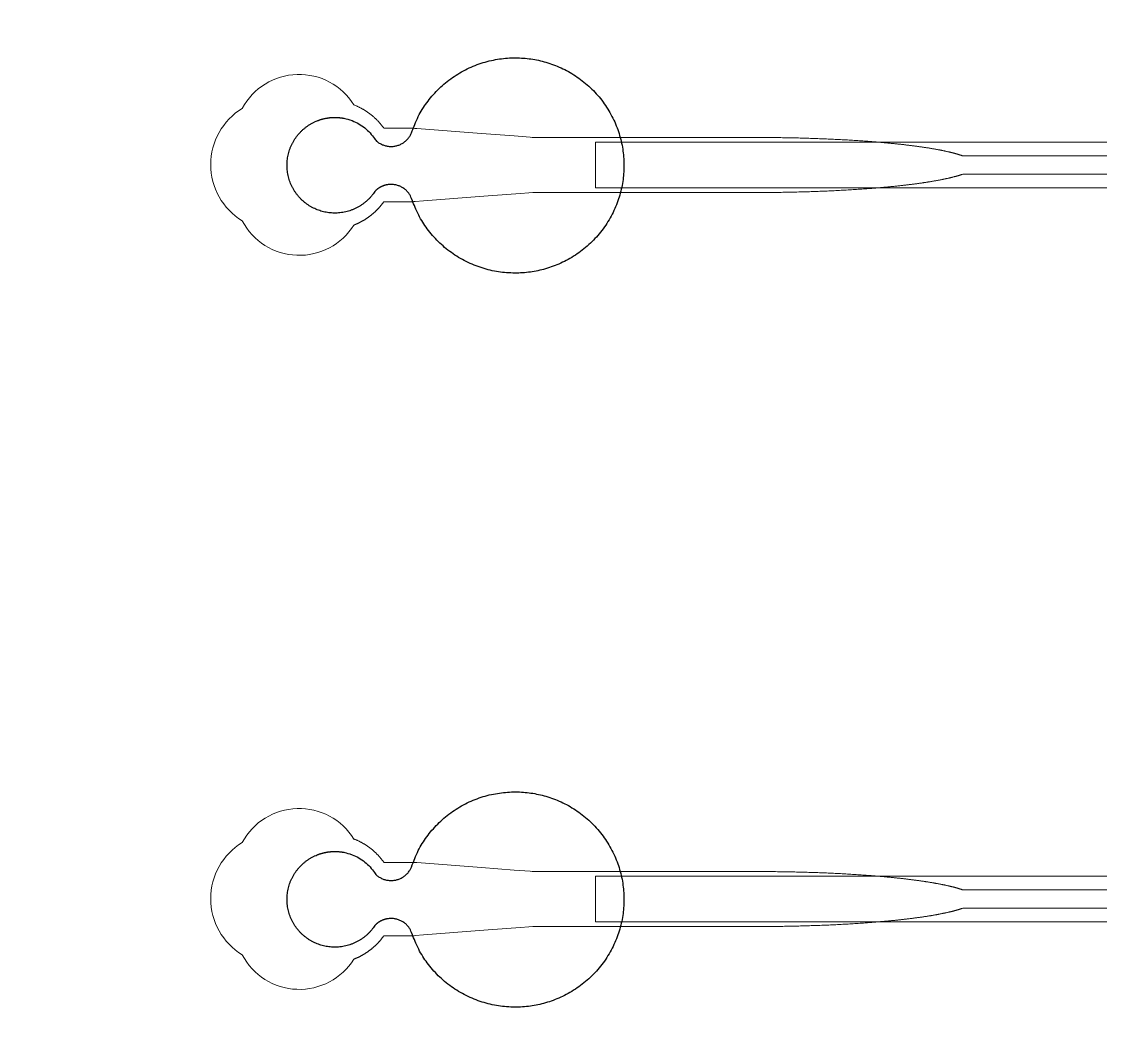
# Model space of a CAD drawing. Header units: inches. Extents: x -52997 to 52003, y -52254 to 52746.
# Drawn here: x -26966 to -24025, y 5259 to 7997 of the extents above; entities that cross this region are included whole.
import ezdxf

# ---------------------------------------------------------------- set-up
doc = ezdxf.new("R2010")
doc.units = ezdxf.units.IN
doc.header["$MEASUREMENT"] = 0
doc.layers.add('1', color=1, linetype='Continuous')
doc.layers.add('2', color=140, linetype='Continuous', lineweight=0)
doc.layers.add('3', color=90, linetype='Continuous', lineweight=0)

msp = doc.modelspace()

# ---------------------------------------------------------------- linework, layer by layer
at = {"layer": '1'}
for points in [[(-16283.4, -47485.7), (0, -47485.7), (16283.4, -47485.7, 5.999107)], [(-16250, -47285.7), (0, -47285.7), (16250, -47285.7, 5.986812)], [(-13685.8, -45485.7), (0, -45485.7), (13685.8, -45485.7, 6.794322)]]:
    msp.add_lwpolyline(points, format="xyb", close=True, dxfattribs=at)
msp.add_circle((-497.2, 245.8), 52500, dxfattribs=at)
for points in [[(-26002.6, 7534.5), (-25980.4, 7557.7), (-25948.7, 7552.5), (-25917.1, 7547.3), (-25903.5, 7518.2), (-25828, 7277.4), (-25576, 7315.1), (-25324, 7352.7), (-25323.9, 7604.9), (-25323.8, 7857), (-25575.7, 7894.9), (-25827.7, 7932.8), (-25903.4, 7692.1), (-25916.6, 7663.6), (-25947.5, 7657.8), (-25978.3, 7652.1), (-26000.9, 7673.9), (-26052.3, 7757.3), (-26146.6, 7731.2), (-26241, 7705.1), (-26242.2, 7607.1), (-26243.4, 7509.2), (-26149.7, 7480.8), (-26055.9, 7452.4), (-26002.6, 7534.5)], [(-26002.6, 5534.5), (-25980.4, 5557.7), (-25948.7, 5552.5), (-25917.1, 5547.3), (-25903.5, 5518.2), (-25828, 5277.4), (-25576, 5315.1), (-25324, 5352.7), (-25323.9, 5604.9), (-25323.8, 5857), (-25575.7, 5894.9), (-25827.7, 5932.8), (-25903.4, 5692.1), (-25916.6, 5663.6), (-25947.5, 5657.8), (-25978.3, 5652.1), (-26000.9, 5673.9), (-26052.3, 5757.3), (-26146.6, 5731.2), (-26241, 5705.1), (-26242.2, 5607.1), (-26243.4, 5509.2), (-26149.7, 5480.8), (-26055.9, 5452.4), (-26002.6, 5534.5)]]:
    msp.add_rational_spline(points, [1, 0.884783429184, 1, 0.884783429184, 1, 0.758252289935, 1, 0.758252289935, 1, 0.758252289935, 1, 0.758252289935, 1, 0.888941908896, 1, 0.888941908896, 1, 0.79946124759, 1, 0.79946124759, 1, 0.79946124759, 1, 0.79946124759, 1], degree=2, knots=[0, 0, 0, 0.969535, 0.969535, 1.939069, 1.939069, 3.359405, 3.359405, 4.779741, 4.779741, 6.200078, 6.200078, 7.620414, 7.620414, 8.571947, 8.571947, 9.52348, 9.52348, 10.812277, 10.812277, 12.101074, 12.101074, 13.389871, 13.389871, 14.678668, 14.678668, 14.678668], dxfattribs=at)
at = {"layer": '2'}
for points in [[(-16283.4, -47485.7), (0, -47485.7), (16283.4, -47485.7, 5.999107)], [(-16250, -47285.7), (0, -47285.7), (16250, -47285.7, 5.986812)], [(-13685.8, -45485.7), (0, -45485.7), (13685.8, -45485.7, 6.794322)]]:
    msp.add_lwpolyline(points, format="xyb", close=True, dxfattribs=at)
for points in [[(-22715, 7631.3), (-24400.5, 7631.3), (-24400.8, 7631.4), (-24401.7, 7631.7), (-24402.6, 7632), (-24403.4, 7632.3), (-24404.3, 7632.6), (-24405.2, 7632.9), (-24406.2, 7633.2), (-24407.1, 7633.5), (-24408, 7633.8), (-24409, 7634.1), (-24409.9, 7634.4), (-24410.9, 7634.7), (-24411.9, 7635), (-24412.9, 7635.3), (-24413.9, 7635.6), (-24414.9, 7635.9), (-24415.9, 7636.2), (-24417, 7636.5), (-24418, 7636.8), (-24419.1, 7637.1), (-24420.1, 7637.4), (-24421.2, 7637.7), (-24422.3, 7638), (-24423.4, 7638.3), (-24424.5, 7638.6), (-24425.7, 7638.9), (-24426.8, 7639.2), (-24428, 7639.5), (-24429.1, 7639.7), (-24430.3, 7640), (-24431.5, 7640.3), (-24432.7, 7640.6), (-24433.9, 7640.9), (-24435.1, 7641.2), (-24436.3, 7641.5), (-24437.5, 7641.8), (-24438.8, 7642.1), (-24440, 7642.4), (-24441.3, 7642.6), (-24442.6, 7642.9), (-24443.9, 7643.2), (-24445.2, 7643.5), (-24446.5, 7643.8), (-24447.8, 7644.1), (-24449.2, 7644.4), (-24450.5, 7644.6), (-24451.9, 7644.9), (-24453.2, 7645.2), (-24454.6, 7645.5), (-24456, 7645.8), (-24457.4, 7646.1), (-24458.8, 7646.3), (-24460.2, 7646.6), (-24461.6, 7646.9), (-24463.1, 7647.2), (-24464.5, 7647.5), (-24466, 7647.7), (-24467.5, 7648), (-24468.9, 7648.3), (-24470.4, 7648.6), (-24471.9, 7648.8), (-24473.4, 7649.1), (-24475, 7649.4), (-24476.5, 7649.6), (-24478, 7649.9), (-24479.6, 7650.2), (-24481.2, 7650.5), (-24482.7, 7650.7), (-24484.3, 7651), (-24485.9, 7651.3), (-24487.5, 7651.5), (-24489.1, 7651.8), (-24490.7, 7652.1), (-24492.4, 7652.3), (-24494, 7652.6), (-24495.7, 7652.9), (-24497.3, 7653.1), (-24499, 7653.4), (-24500.7, 7653.6), (-24502.4, 7653.9), (-24504.1, 7654.1), (-24505.8, 7654.4), (-24507.5, 7654.7), (-24509.2, 7654.9), (-24511, 7655.2), (-24512.7, 7655.4), (-24514.5, 7655.7), (-24516.3, 7655.9), (-24518, 7656.2), (-24519.8, 7656.4), (-24521.6, 7656.7), (-24523.4, 7656.9), (-24525.2, 7657.2), (-24527, 7657.4), (-24528.9, 7657.7), (-24530.7, 7657.9), (-24532.5, 7658.1), (-24534.4, 7658.4), (-24536.3, 7658.6), (-24538.1, 7658.9), (-24540, 7659.1), (-24541.9, 7659.3), (-24543.8, 7659.6), (-24545.7, 7659.8), (-24547.6, 7660), (-24549.5, 7660.3), (-24551.5, 7660.5), (-24553.4, 7660.7), (-24555.4, 7661), (-24557.3, 7661.2), (-24559.3, 7661.4), (-24561.3, 7661.7), (-24563.2, 7661.9), (-24565.2, 7662.1), (-24567.2, 7662.3), (-24569.2, 7662.6), (-24571.2, 7662.8), (-24573.2, 7663), (-24575.3, 7663.2), (-24577.3, 7663.4), (-24579.3, 7663.6), (-24581.4, 7663.9), (-24583.4, 7664.1), (-24585.5, 7664.3), (-24587.6, 7664.5), (-24589.6, 7664.7), (-24591.7, 7664.9), (-24593.8, 7665.1), (-24595.9, 7665.3), (-24598, 7665.5), (-24600.1, 7665.7), (-24602.2, 7665.9), (-24604.3, 7666.1), (-24606.5, 7666.3), (-24608.6, 7666.5), (-24610.7, 7666.7), (-24612.9, 7666.9), (-24615, 7667.1), (-24617.2, 7667.3), (-24619.4, 7667.5), (-24621.5, 7667.7), (-24623.7, 7667.9), (-24625.9, 7668.1), (-24628.1, 7668.3), (-24630.3, 7668.5), (-24632.5, 7668.6), (-24634.7, 7668.8), (-24636.9, 7669), (-24639.1, 7669.2), (-24641.3, 7669.4), (-24643.5, 7669.5), (-24645.8, 7669.7), (-24648, 7669.9), (-24650.2, 7670.1), (-24652.5, 7670.2), (-24654.7, 7670.4), (-24657, 7670.6), (-24659.3, 7670.8), (-24661.5, 7670.9), (-24663.8, 7671.1), (-24668.3, 7671.4), (-24672.9, 7671.7), (-24677.5, 7672.1), (-24682.1, 7672.4), (-24686.7, 7672.7), (-24691.3, 7673), (-24696, 7673.3), (-24700.6, 7673.6), (-24705.3, 7673.9), (-24710, 7674.1), (-24714.7, 7674.4), (-24719.4, 7674.7), (-24724.1, 7674.9), (-24728.8, 7675.2), (-24733.6, 7675.5), (-24738.3, 7675.7), (-24743.1, 7675.9), (-24747.8, 7676.2), (-24752.6, 7676.4), (-24757.4, 7676.6), (-24762.2, 7676.8), (-24767, 7677.1), (-24771.7, 7677.3), (-24776.5, 7677.5), (-24781.3, 7677.7), (-24786.1, 7677.9), (-24790.9, 7678), (-24795.8, 7678.2), (-24800.6, 7678.4), (-24805.4, 7678.6), (-24810.2, 7678.7), (-24815, 7678.9), (-24819.8, 7679.1), (-24824.6, 7679.2), (-24829.4, 7679.3), (-24834.2, 7679.5), (-24839, 7679.6), (-24843.8, 7679.7), (-24848.6, 7679.9), (-24853.4, 7680), (-24858.2, 7680.1), (-24863, 7680.2), (-24867.7, 7680.3), (-24872.5, 7680.4), (-24877.3, 7680.5), (-24882, 7680.6), (-24886.8, 7680.7), (-24891.5, 7680.7), (-24896.2, 7680.8), (-24900.9, 7680.9), (-24905.7, 7680.9), (-24910.4, 7681), (-24915, 7681), (-24919.7, 7681.1), (-24924.4, 7681.1), (-24929.1, 7681.2), (-24933.7, 7681.2), (-24938.3, 7681.2), (-24943, 7681.3), (-24947.6, 7681.3), (-24952.2, 7681.3), (-24954.5, 7681.3), (-24955, 7681.3), (-24955.3, 7681.3), (-24955.5, 7681.3), (-24955.7, 7681.3), (-24957.3, 7681.3), (-24963.6, 7681.3), (-24976.4, 7681.3), (-25027.4, 7681.3), (-25231.3, 7681.3), (-25282.3, 7681.3), (-25307.8, 7681.3), (-25314.2, 7681.3), (-25315.7, 7681.3), (-25571.5, 7681.3), (-25571.9, 7681.3), (-25572, 7681.3), (-25572, 7681.3), (-25572, 7681.3), (-25572.1, 7681.3), (-25572.5, 7681.3), (-25573.8, 7681.4), (-25579.4, 7681.9), (-25623.5, 7685.3), (-25711.8, 7692), (-25888.5, 7705.6), (-25894, 7706), (-25896.8, 7706.2), (-25897.5, 7706.3), (-25897.8, 7706.3), (-25897.8, 7706.3), (-25897.9, 7706.3), (-25897.9, 7706.3), (-25897.9, 7706.3), (-25897.9, 7706.3), (-25897.9, 7706.3), (-25898.3, 7706.3), (-25901, 7706.3), (-25906.5, 7706.3), (-25917.4, 7706.3), (-25939.1, 7706.3), (-25960.9, 7706.3), (-25971.8, 7706.3), (-25977.3, 7706.3), (-25978, 7706.3), (-25978.1, 7706.3), (-25978.2, 7706.3), (-25978.3, 7706.3), (-25978.3, 7706.3), (-25978.3, 7706.3), (-25978.3, 7706.3), (-25978.7, 7706.9), (-25979.5, 7708), (-25980.3, 7709.1), (-25981.1, 7710.3), (-25982, 7711.4), (-25982.8, 7712.5), (-25983.7, 7713.6), (-25984.6, 7714.7), (-25985.4, 7715.8), (-25986.3, 7717), (-25987.3, 7718.1), (-25988.2, 7719.2), (-25989.1, 7720.3), (-25990.1, 7721.4), (-25991, 7722.4), (-25992, 7723.5), (-25993, 7724.6), (-25994, 7725.7), (-25995, 7726.8), (-25996.1, 7727.8), (-25997.1, 7728.9), (-25998.1, 7729.9), (-25999.2, 7731), (-26000.3, 7732), (-26001.4, 7733.1), (-26002.5, 7734.1), (-26003.6, 7735.1), (-26004.7, 7736.1), (-26005.8, 7737.2), (-26007, 7738.2), (-26008.1, 7739.2), (-26009.3, 7740.1), (-26010.5, 7741.1), (-26011.7, 7742.1), (-26012.9, 7743.1), (-26014.1, 7744), (-26015.3, 7745), (-26016.5, 7745.9), (-26017.8, 7746.8), (-26019, 7747.7), (-26020.3, 7748.7), (-26021.6, 7749.6), (-26022.8, 7750.4), (-26024.1, 7751.3), (-26025.4, 7752.2), (-26026.7, 7753.1), (-26028, 7753.9), (-26029.3, 7754.7), (-26030.7, 7755.6), (-26032, 7756.4), (-26033.4, 7757.2), (-26034.7, 7758), (-26036.1, 7758.7), (-26037.4, 7759.5), (-26038.8, 7760.3), (-26040.2, 7761), (-26041.6, 7761.7), (-26042.9, 7762.4), (-26044.3, 7763.1), (-26045.7, 7763.8), (-26047.1, 7764.5), (-26048.6, 7765.2), (-26050, 7765.8), (-26051.4, 7766.5), (-26052.8, 7767.1), (-26054.2, 7767.7), (-26055.7, 7768.3), (-26057.1, 7768.9), (-26058.5, 7769.4), (-26059.8, 7769.9, 0.576044), (-26364.3, 7760.6, 0.560065), (-26364.3, 7454.1, 0.578435), (-26059.8, 7442.7), (-26059.5, 7442.8), (-26058.7, 7443.2), (-26057.8, 7443.5), (-26057, 7443.8), (-26056.1, 7444.2), (-26055.3, 7444.5), (-26054.4, 7444.9), (-26053.6, 7445.2), (-26052.7, 7445.6), (-26051.9, 7446), (-26051, 7446.4), (-26050.2, 7446.7), (-26049.3, 7447.1), (-26048.4, 7447.5), (-26047.6, 7447.9), (-26046.7, 7448.4), (-26045.9, 7448.8), (-26045, 7449.2), (-26044.2, 7449.6), (-26043.3, 7450.1), (-26042.4, 7450.5), (-26041.6, 7451), (-26040.7, 7451.4), (-26039.9, 7451.9), (-26039, 7452.3), (-26038.2, 7452.8), (-26037.3, 7453.3), (-26036.4, 7453.8), (-26035.6, 7454.3), (-26034.7, 7454.8), (-26033.9, 7455.3), (-26033, 7455.8), (-26032.2, 7456.3), (-26031.3, 7456.8), (-26030.5, 7457.3), (-26029.6, 7457.8), (-26028.8, 7458.4), (-26027.9, 7458.9), (-26027.1, 7459.5), (-26026.3, 7460), (-26025.4, 7460.6), (-26024.6, 7461.1), (-26023.7, 7461.7), (-26022.9, 7462.3), (-26022.1, 7462.9), (-26021.2, 7463.4), (-26020.4, 7464), (-26019.6, 7464.6), (-26018.8, 7465.2), (-26018, 7465.8), (-26017.1, 7466.4), (-26016.3, 7467.1), (-26015.5, 7467.7), (-26014.7, 7468.3), (-26013.9, 7468.9), (-26013.1, 7469.6), (-26012.3, 7470.2), (-26011.5, 7470.8), (-26010.7, 7471.5), (-26009.9, 7472.1), (-26009.1, 7472.8), (-26008.4, 7473.5), (-26007.6, 7474.1), (-26006.8, 7474.8), (-26006, 7475.5), (-26005.3, 7476.1), (-26004.5, 7476.8), (-26003.8, 7477.5), (-26003, 7478.2), (-26002.3, 7478.9), (-26001.5, 7479.6), (-26000.8, 7480.3), (-26000, 7481), (-25999.3, 7481.7), (-25998.6, 7482.4), (-25997.9, 7483.1), (-25997.2, 7483.8), (-25996.4, 7484.5), (-25995.7, 7485.3), (-25995, 7486), (-25994.3, 7486.7), (-25993.7, 7487.4), (-25993, 7488.2), (-25992.3, 7488.9), (-25991.6, 7489.6), (-25991, 7490.4), (-25990.3, 7491.1), (-25989.6, 7491.9), (-25989, 7492.6), (-25988.3, 7493.4), (-25987.7, 7494.1), (-25987.1, 7494.9), (-25986.4, 7495.6), (-25985.8, 7496.4), (-25985.2, 7497.1), (-25984.6, 7497.9), (-25984, 7498.6), (-25983.4, 7499.4), (-25982.8, 7500.2), (-25982.2, 7500.9), (-25981.6, 7501.7), (-25981.1, 7502.5), (-25980.5, 7503.2), (-25979.9, 7504), (-25979.4, 7504.8), (-25978.8, 7505.5), (-25978.3, 7506.3), (-25934.7, 7506.3), (-25912.9, 7506.3), (-25902, 7506.3), (-25899.3, 7506.3), (-25897.9, 7506.3), (-25897.9, 7506.3), (-25897.9, 7506.3), (-25897.9, 7506.3), (-25897.9, 7506.3), (-25897.8, 7506.3), (-25897.8, 7506.3), (-25897.4, 7506.4), (-25896.7, 7506.4), (-25895.3, 7506.5), (-25892.6, 7506.7), (-25870.5, 7508.4), (-25693.9, 7522), (-25605.5, 7528.7), (-25583.5, 7530.4), (-25572.4, 7531.3), (-25572.1, 7531.3), (-25572, 7531.3), (-25572, 7531.3), (-25571.9, 7531.3), (-25571.8, 7531.3), (-25571.4, 7531.3), (-25310.9, 7531.3), (-25304.7, 7531.3), (-25292.1, 7531.3), (-25191.6, 7531.3), (-24990.6, 7531.3), (-24978, 7531.3), (-24971.7, 7531.3), (-24968.6, 7531.3), (-24967, 7531.3), (-24966.6, 7531.3), (-24966.4, 7531.3), (-24966.3, 7531.3), (-24966.3, 7531.3), (-24966.2, 7531.3), (-24966.2, 7531.3), (-24965.6, 7531.3), (-24961.1, 7531.3), (-24956.5, 7531.3), (-24951.8, 7531.3), (-24947.2, 7531.4), (-24942.6, 7531.4), (-24937.9, 7531.4), (-24933.2, 7531.4), (-24928.6, 7531.5), (-24923.9, 7531.5), (-24919.2, 7531.5), (-24914.5, 7531.6), (-24909.7, 7531.7), (-24905, 7531.7), (-24900.3, 7531.8), (-24895.5, 7531.8), (-24890.7, 7531.9), (-24886, 7532), (-24881.2, 7532.1), (-24876.4, 7532.2), (-24871.6, 7532.3), (-24866.8, 7532.4), (-24862, 7532.5), (-24857.2, 7532.6), (-24852.4, 7532.7), (-24847.6, 7532.8), (-24842.8, 7532.9), (-24837.9, 7533.1), (-24833.1, 7533.2), (-24828.3, 7533.3), (-24823.5, 7533.5), (-24818.6, 7533.6), (-24813.8, 7533.8), (-24809, 7533.9), (-24804.1, 7534.1), (-24799.3, 7534.3), (-24794.5, 7534.5), (-24789.6, 7534.6), (-24784.8, 7534.8), (-24780, 7535), (-24775.2, 7535.2), (-24770.4, 7535.4), (-24765.5, 7535.6), (-24760.7, 7535.9), (-24755.9, 7536.1), (-24751.2, 7536.3), (-24746.4, 7536.5), (-24741.6, 7536.8), (-24736.8, 7537), (-24732.1, 7537.3), (-24727.3, 7537.5), (-24722.6, 7537.8), (-24717.8, 7538), (-24713.1, 7538.3), (-24708.4, 7538.6), (-24703.7, 7538.9), (-24699, 7539.2), (-24694.4, 7539.5), (-24689.7, 7539.8), (-24685.1, 7540.1), (-24680.5, 7540.4), (-24675.8, 7540.7), (-24671.3, 7541), (-24666.7, 7541.3), (-24664.4, 7541.5), (-24662.1, 7541.7), (-24659.9, 7541.8), (-24657.6, 7542), (-24655.3, 7542.2), (-24653.1, 7542.3), (-24650.8, 7542.5), (-24648.6, 7542.7), (-24646.3, 7542.9), (-24644.1, 7543), (-24641.9, 7543.2), (-24639.6, 7543.4), (-24637.4, 7543.6), (-24635.2, 7543.8), (-24633, 7543.9), (-24630.8, 7544.1), (-24628.6, 7544.3), (-24626.4, 7544.5), (-24624.2, 7544.7), (-24622, 7544.9), (-24619.9, 7545.1), (-24617.7, 7545.3), (-24615.5, 7545.5), (-24613.4, 7545.7), (-24611.2, 7545.9), (-24609.1, 7546.1), (-24606.9, 7546.3), (-24604.8, 7546.5), (-24602.7, 7546.7), (-24600.6, 7546.9), (-24598.5, 7547.1), (-24596.4, 7547.3), (-24594.3, 7547.5), (-24592.2, 7547.7), (-24590.1, 7547.9), (-24588, 7548.1), (-24585.9, 7548.3), (-24583.9, 7548.5), (-24581.8, 7548.7), (-24579.8, 7548.9), (-24577.7, 7549.2), (-24575.7, 7549.4), (-24573.7, 7549.6), (-24571.6, 7549.8), (-24569.6, 7550), (-24567.6, 7550.3), (-24565.6, 7550.5), (-24563.6, 7550.7), (-24561.7, 7550.9), (-24559.7, 7551.2), (-24557.7, 7551.4), (-24555.8, 7551.6), (-24553.8, 7551.8), (-24551.9, 7552.1), (-24549.9, 7552.3), (-24548, 7552.5), (-24546.1, 7552.8), (-24544.2, 7553), (-24542.3, 7553.2), (-24540.4, 7553.5), (-24538.5, 7553.7), (-24536.6, 7554), (-24534.8, 7554.2), (-24532.9, 7554.4), (-24531.1, 7554.7), (-24529.2, 7554.9), (-24527.4, 7555.2), (-24525.6, 7555.4), (-24523.8, 7555.7), (-24522, 7555.9), (-24520.2, 7556.2), (-24518.4, 7556.4), (-24516.6, 7556.7), (-24514.8, 7556.9), (-24513.1, 7557.2), (-24511.3, 7557.4), (-24509.6, 7557.7), (-24507.9, 7557.9), (-24506.2, 7558.2), (-24504.4, 7558.4), (-24502.7, 7558.7), (-24501.1, 7558.9), (-24499.4, 7559.2), (-24497.7, 7559.5), (-24496, 7559.7), (-24494.4, 7560), (-24492.7, 7560.3), (-24491.1, 7560.5), (-24489.5, 7560.8), (-24487.9, 7561), (-24486.3, 7561.3), (-24484.7, 7561.6), (-24483.1, 7561.8), (-24481.5, 7562.1), (-24480, 7562.4), (-24478.4, 7562.7), (-24476.9, 7562.9), (-24475.3, 7563.2), (-24473.8, 7563.5), (-24472.3, 7563.7), (-24470.8, 7564), (-24469.3, 7564.3), (-24467.8, 7564.6), (-24466.3, 7564.8), (-24464.9, 7565.1), (-24463.4, 7565.4), (-24462, 7565.7), (-24460.6, 7565.9), (-24459.1, 7566.2), (-24457.7, 7566.5), (-24456.3, 7566.8), (-24455, 7567.1), (-24453.6, 7567.4), (-24452.2, 7567.6), (-24450.9, 7567.9), (-24449.5, 7568.2), (-24448.2, 7568.5), (-24446.9, 7568.8), (-24445.5, 7569.1), (-24444.2, 7569.3), (-24442.9, 7569.6), (-24441.7, 7569.9), (-24440.4, 7570.2), (-24439.1, 7570.5), (-24437.9, 7570.8), (-24436.7, 7571.1), (-24435.4, 7571.4), (-24434.2, 7571.6), (-24433, 7571.9), (-24431.8, 7572.2), (-24430.6, 7572.5), (-24429.5, 7572.8), (-24428.3, 7573.1), (-24427.2, 7573.4), (-24426, 7573.7), (-24424.9, 7574), (-24423.8, 7574.3), (-24422.7, 7574.6), (-24421.6, 7574.9), (-24420.5, 7575.1), (-24419.4, 7575.4), (-24418.4, 7575.7), (-24417.3, 7576), (-24416.3, 7576.3), (-24415.3, 7576.6), (-24414.2, 7576.9), (-24413.2, 7577.2), (-24412.2, 7577.5), (-24411.3, 7577.8), (-24410.3, 7578.1), (-24409.3, 7578.4), (-24408.4, 7578.7), (-24407.4, 7579), (-24406.5, 7579.3), (-24405.6, 7579.6), (-24404.7, 7579.9), (-24403.8, 7580.2), (-24402.9, 7580.5), (-24402, 7580.8), (-24400.6, 7581.3), (-22715, 7581.1)], [(-22715, 5631.3), (-24400.5, 5631.3), (-24400.8, 5631.4), (-24401.7, 5631.7), (-24402.6, 5632), (-24403.4, 5632.3), (-24404.3, 5632.6), (-24405.2, 5632.9), (-24406.2, 5633.2), (-24407.1, 5633.5), (-24408, 5633.8), (-24409, 5634.1), (-24409.9, 5634.4), (-24410.9, 5634.7), (-24411.9, 5635), (-24412.9, 5635.3), (-24413.9, 5635.6), (-24414.9, 5635.9), (-24415.9, 5636.2), (-24417, 5636.5), (-24418, 5636.8), (-24419.1, 5637.1), (-24420.1, 5637.4), (-24421.2, 5637.7), (-24422.3, 5638), (-24423.4, 5638.3), (-24424.5, 5638.6), (-24425.7, 5638.9), (-24426.8, 5639.2), (-24428, 5639.5), (-24429.1, 5639.7), (-24430.3, 5640), (-24431.5, 5640.3), (-24432.7, 5640.6), (-24433.9, 5640.9), (-24435.1, 5641.2), (-24436.3, 5641.5), (-24437.5, 5641.8), (-24438.8, 5642.1), (-24440, 5642.4), (-24441.3, 5642.6), (-24442.6, 5642.9), (-24443.9, 5643.2), (-24445.2, 5643.5), (-24446.5, 5643.8), (-24447.8, 5644.1), (-24449.2, 5644.4), (-24450.5, 5644.6), (-24451.9, 5644.9), (-24453.2, 5645.2), (-24454.6, 5645.5), (-24456, 5645.8), (-24457.4, 5646.1), (-24458.8, 5646.3), (-24460.2, 5646.6), (-24461.6, 5646.9), (-24463.1, 5647.2), (-24464.5, 5647.5), (-24466, 5647.7), (-24467.5, 5648), (-24468.9, 5648.3), (-24470.4, 5648.6), (-24471.9, 5648.8), (-24473.4, 5649.1), (-24475, 5649.4), (-24476.5, 5649.6), (-24478, 5649.9), (-24479.6, 5650.2), (-24481.2, 5650.5), (-24482.7, 5650.7), (-24484.3, 5651), (-24485.9, 5651.3), (-24487.5, 5651.5), (-24489.1, 5651.8), (-24490.7, 5652.1), (-24492.4, 5652.3), (-24494, 5652.6), (-24495.7, 5652.9), (-24497.3, 5653.1), (-24499, 5653.4), (-24500.7, 5653.6), (-24502.4, 5653.9), (-24504.1, 5654.1), (-24505.8, 5654.4), (-24507.5, 5654.7), (-24509.2, 5654.9), (-24511, 5655.2), (-24512.7, 5655.4), (-24514.5, 5655.7), (-24516.3, 5655.9), (-24518, 5656.2), (-24519.8, 5656.4), (-24521.6, 5656.7), (-24523.4, 5656.9), (-24525.2, 5657.2), (-24527, 5657.4), (-24528.9, 5657.7), (-24530.7, 5657.9), (-24532.5, 5658.1), (-24534.4, 5658.4), (-24536.3, 5658.6), (-24538.1, 5658.9), (-24540, 5659.1), (-24541.9, 5659.3), (-24543.8, 5659.6), (-24545.7, 5659.8), (-24547.6, 5660), (-24549.5, 5660.3), (-24551.5, 5660.5), (-24553.4, 5660.7), (-24555.4, 5661), (-24557.3, 5661.2), (-24559.3, 5661.4), (-24561.3, 5661.7), (-24563.2, 5661.9), (-24565.2, 5662.1), (-24567.2, 5662.3), (-24569.2, 5662.6), (-24571.2, 5662.8), (-24573.2, 5663), (-24575.3, 5663.2), (-24577.3, 5663.4), (-24579.3, 5663.6), (-24581.4, 5663.9), (-24583.4, 5664.1), (-24585.5, 5664.3), (-24587.6, 5664.5), (-24589.6, 5664.7), (-24591.7, 5664.9), (-24593.8, 5665.1), (-24595.9, 5665.3), (-24598, 5665.5), (-24600.1, 5665.7), (-24602.2, 5665.9), (-24604.3, 5666.1), (-24606.5, 5666.3), (-24608.6, 5666.5), (-24610.7, 5666.7), (-24612.9, 5666.9), (-24615, 5667.1), (-24617.2, 5667.3), (-24619.4, 5667.5), (-24621.5, 5667.7), (-24623.7, 5667.9), (-24625.9, 5668.1), (-24628.1, 5668.3), (-24630.3, 5668.5), (-24632.5, 5668.6), (-24634.7, 5668.8), (-24636.9, 5669), (-24639.1, 5669.2), (-24641.3, 5669.4), (-24643.5, 5669.5), (-24645.8, 5669.7), (-24648, 5669.9), (-24650.2, 5670.1), (-24652.5, 5670.2), (-24654.7, 5670.4), (-24657, 5670.6), (-24659.3, 5670.8), (-24661.5, 5670.9), (-24663.8, 5671.1), (-24668.3, 5671.4), (-24672.9, 5671.7), (-24677.5, 5672.1), (-24682.1, 5672.4), (-24686.7, 5672.7), (-24691.3, 5673), (-24696, 5673.3), (-24700.6, 5673.6), (-24705.3, 5673.9), (-24710, 5674.1), (-24714.7, 5674.4), (-24719.4, 5674.7), (-24724.1, 5674.9), (-24728.8, 5675.2), (-24733.6, 5675.5), (-24738.3, 5675.7), (-24743.1, 5675.9), (-24747.8, 5676.2), (-24752.6, 5676.4), (-24757.4, 5676.6), (-24762.2, 5676.8), (-24767, 5677.1), (-24771.7, 5677.3), (-24776.5, 5677.5), (-24781.3, 5677.7), (-24786.1, 5677.9), (-24790.9, 5678), (-24795.8, 5678.2), (-24800.6, 5678.4), (-24805.4, 5678.6), (-24810.2, 5678.7), (-24815, 5678.9), (-24819.8, 5679.1), (-24824.6, 5679.2), (-24829.4, 5679.3), (-24834.2, 5679.5), (-24839, 5679.6), (-24843.8, 5679.7), (-24848.6, 5679.9), (-24853.4, 5680), (-24858.2, 5680.1), (-24863, 5680.2), (-24867.7, 5680.3), (-24872.5, 5680.4), (-24877.3, 5680.5), (-24882, 5680.6), (-24886.8, 5680.7), (-24891.5, 5680.7), (-24896.2, 5680.8), (-24900.9, 5680.9), (-24905.7, 5680.9), (-24910.4, 5681), (-24915, 5681), (-24919.7, 5681.1), (-24924.4, 5681.1), (-24929.1, 5681.2), (-24933.7, 5681.2), (-24938.3, 5681.2), (-24943, 5681.3), (-24947.6, 5681.3), (-24952.2, 5681.3), (-24954.5, 5681.3), (-24955, 5681.3), (-24955.3, 5681.3), (-24955.5, 5681.3), (-24955.7, 5681.3), (-24957.3, 5681.3), (-24963.6, 5681.3), (-24976.4, 5681.3), (-25027.4, 5681.3), (-25231.3, 5681.3), (-25282.3, 5681.3), (-25307.8, 5681.3), (-25314.2, 5681.3), (-25315.7, 5681.3), (-25571.5, 5681.3), (-25571.9, 5681.3), (-25572, 5681.3), (-25572, 5681.3), (-25572, 5681.3), (-25572.1, 5681.3), (-25572.5, 5681.3), (-25573.8, 5681.4), (-25579.4, 5681.9), (-25623.5, 5685.3), (-25711.8, 5692), (-25888.5, 5705.6), (-25894, 5706), (-25896.8, 5706.2), (-25897.5, 5706.3), (-25897.8, 5706.3), (-25897.8, 5706.3), (-25897.9, 5706.3), (-25897.9, 5706.3), (-25897.9, 5706.3), (-25897.9, 5706.3), (-25897.9, 5706.3), (-25898.3, 5706.3), (-25901, 5706.3), (-25906.5, 5706.3), (-25917.4, 5706.3), (-25939.1, 5706.3), (-25960.9, 5706.3), (-25971.8, 5706.3), (-25977.3, 5706.3), (-25978, 5706.3), (-25978.1, 5706.3), (-25978.2, 5706.3), (-25978.3, 5706.3), (-25978.3, 5706.3), (-25978.3, 5706.3), (-25978.3, 5706.3), (-25978.7, 5706.9), (-25979.5, 5708), (-25980.3, 5709.1), (-25981.1, 5710.3), (-25982, 5711.4), (-25982.8, 5712.5), (-25983.7, 5713.6), (-25984.6, 5714.7), (-25985.4, 5715.8), (-25986.3, 5717), (-25987.3, 5718.1), (-25988.2, 5719.2), (-25989.1, 5720.3), (-25990.1, 5721.4), (-25991, 5722.4), (-25992, 5723.5), (-25993, 5724.6), (-25994, 5725.7), (-25995, 5726.8), (-25996.1, 5727.8), (-25997.1, 5728.9), (-25998.1, 5729.9), (-25999.2, 5731), (-26000.3, 5732), (-26001.4, 5733.1), (-26002.5, 5734.1), (-26003.6, 5735.1), (-26004.7, 5736.1), (-26005.8, 5737.2), (-26007, 5738.2), (-26008.1, 5739.2), (-26009.3, 5740.1), (-26010.5, 5741.1), (-26011.7, 5742.1), (-26012.9, 5743.1), (-26014.1, 5744), (-26015.3, 5745), (-26016.5, 5745.9), (-26017.8, 5746.8), (-26019, 5747.7), (-26020.3, 5748.7), (-26021.6, 5749.6), (-26022.8, 5750.4), (-26024.1, 5751.3), (-26025.4, 5752.2), (-26026.7, 5753.1), (-26028, 5753.9), (-26029.3, 5754.7), (-26030.7, 5755.6), (-26032, 5756.4), (-26033.4, 5757.2), (-26034.7, 5758), (-26036.1, 5758.7), (-26037.4, 5759.5), (-26038.8, 5760.3), (-26040.2, 5761), (-26041.6, 5761.7), (-26042.9, 5762.4), (-26044.3, 5763.1), (-26045.7, 5763.8), (-26047.1, 5764.5), (-26048.6, 5765.2), (-26050, 5765.8), (-26051.4, 5766.5), (-26052.8, 5767.1), (-26054.2, 5767.7), (-26055.7, 5768.3), (-26057.1, 5768.9), (-26058.5, 5769.4), (-26059.8, 5769.9, 0.576044), (-26364.3, 5760.6, 0.560065), (-26364.3, 5454.1, 0.578435), (-26059.8, 5442.7), (-26059.5, 5442.8), (-26058.7, 5443.2), (-26057.8, 5443.5), (-26057, 5443.8), (-26056.1, 5444.2), (-26055.3, 5444.5), (-26054.4, 5444.9), (-26053.6, 5445.2), (-26052.7, 5445.6), (-26051.9, 5446), (-26051, 5446.4), (-26050.2, 5446.7), (-26049.3, 5447.1), (-26048.4, 5447.5), (-26047.6, 5447.9), (-26046.7, 5448.4), (-26045.9, 5448.8), (-26045, 5449.2), (-26044.2, 5449.6), (-26043.3, 5450.1), (-26042.4, 5450.5), (-26041.6, 5451), (-26040.7, 5451.4), (-26039.9, 5451.9), (-26039, 5452.3), (-26038.2, 5452.8), (-26037.3, 5453.3), (-26036.4, 5453.8), (-26035.6, 5454.3), (-26034.7, 5454.8), (-26033.9, 5455.3), (-26033, 5455.8), (-26032.2, 5456.3), (-26031.3, 5456.8), (-26030.5, 5457.3), (-26029.6, 5457.8), (-26028.8, 5458.4), (-26027.9, 5458.9), (-26027.1, 5459.5), (-26026.3, 5460), (-26025.4, 5460.6), (-26024.6, 5461.1), (-26023.7, 5461.7), (-26022.9, 5462.3), (-26022.1, 5462.9), (-26021.2, 5463.4), (-26020.4, 5464), (-26019.6, 5464.6), (-26018.8, 5465.2), (-26018, 5465.8), (-26017.1, 5466.4), (-26016.3, 5467.1), (-26015.5, 5467.7), (-26014.7, 5468.3), (-26013.9, 5468.9), (-26013.1, 5469.6), (-26012.3, 5470.2), (-26011.5, 5470.8), (-26010.7, 5471.5), (-26009.9, 5472.1), (-26009.1, 5472.8), (-26008.4, 5473.5), (-26007.6, 5474.1), (-26006.8, 5474.8), (-26006, 5475.5), (-26005.3, 5476.1), (-26004.5, 5476.8), (-26003.8, 5477.5), (-26003, 5478.2), (-26002.3, 5478.9), (-26001.5, 5479.6), (-26000.8, 5480.3), (-26000, 5481), (-25999.3, 5481.7), (-25998.6, 5482.4), (-25997.9, 5483.1), (-25997.2, 5483.8), (-25996.4, 5484.5), (-25995.7, 5485.3), (-25995, 5486), (-25994.3, 5486.7), (-25993.7, 5487.4), (-25993, 5488.2), (-25992.3, 5488.9), (-25991.6, 5489.6), (-25991, 5490.4), (-25990.3, 5491.1), (-25989.6, 5491.9), (-25989, 5492.6), (-25988.3, 5493.4), (-25987.7, 5494.1), (-25987.1, 5494.9), (-25986.4, 5495.6), (-25985.8, 5496.4), (-25985.2, 5497.1), (-25984.6, 5497.9), (-25984, 5498.6), (-25983.4, 5499.4), (-25982.8, 5500.2), (-25982.2, 5500.9), (-25981.6, 5501.7), (-25981.1, 5502.5), (-25980.5, 5503.2), (-25979.9, 5504), (-25979.4, 5504.8), (-25978.8, 5505.5), (-25978.3, 5506.3), (-25934.7, 5506.3), (-25912.9, 5506.3), (-25902, 5506.3), (-25899.3, 5506.3), (-25897.9, 5506.3), (-25897.9, 5506.3), (-25897.9, 5506.3), (-25897.9, 5506.3), (-25897.9, 5506.3), (-25897.8, 5506.3), (-25897.8, 5506.3), (-25897.4, 5506.4), (-25896.7, 5506.4), (-25895.3, 5506.5), (-25892.6, 5506.7), (-25870.5, 5508.4), (-25693.9, 5522), (-25605.5, 5528.7), (-25583.5, 5530.4), (-25572.4, 5531.3), (-25572.1, 5531.3), (-25572, 5531.3), (-25572, 5531.3), (-25571.9, 5531.3), (-25571.8, 5531.3), (-25571.4, 5531.3), (-25310.9, 5531.3), (-25304.7, 5531.3), (-25292.1, 5531.3), (-25191.6, 5531.3), (-24990.6, 5531.3), (-24978, 5531.3), (-24971.7, 5531.3), (-24968.6, 5531.3), (-24967, 5531.3), (-24966.6, 5531.3), (-24966.4, 5531.3), (-24966.3, 5531.3), (-24966.3, 5531.3), (-24966.2, 5531.3), (-24966.2, 5531.3), (-24965.6, 5531.3), (-24961.1, 5531.3), (-24956.5, 5531.3), (-24951.8, 5531.3), (-24947.2, 5531.4), (-24942.6, 5531.4), (-24937.9, 5531.4), (-24933.2, 5531.4), (-24928.6, 5531.5), (-24923.9, 5531.5), (-24919.2, 5531.5), (-24914.5, 5531.6), (-24909.7, 5531.7), (-24905, 5531.7), (-24900.3, 5531.8), (-24895.5, 5531.8), (-24890.7, 5531.9), (-24886, 5532), (-24881.2, 5532.1), (-24876.4, 5532.2), (-24871.6, 5532.3), (-24866.8, 5532.4), (-24862, 5532.5), (-24857.2, 5532.6), (-24852.4, 5532.7), (-24847.6, 5532.8), (-24842.8, 5532.9), (-24837.9, 5533.1), (-24833.1, 5533.2), (-24828.3, 5533.3), (-24823.5, 5533.5), (-24818.6, 5533.6), (-24813.8, 5533.8), (-24809, 5533.9), (-24804.1, 5534.1), (-24799.3, 5534.3), (-24794.5, 5534.5), (-24789.6, 5534.6), (-24784.8, 5534.8), (-24780, 5535), (-24775.2, 5535.2), (-24770.4, 5535.4), (-24765.5, 5535.6), (-24760.7, 5535.9), (-24755.9, 5536.1), (-24751.2, 5536.3), (-24746.4, 5536.5), (-24741.6, 5536.8), (-24736.8, 5537), (-24732.1, 5537.3), (-24727.3, 5537.5), (-24722.6, 5537.8), (-24717.8, 5538), (-24713.1, 5538.3), (-24708.4, 5538.6), (-24703.7, 5538.9), (-24699, 5539.2), (-24694.4, 5539.5), (-24689.7, 5539.8), (-24685.1, 5540.1), (-24680.5, 5540.4), (-24675.8, 5540.7), (-24671.3, 5541), (-24666.7, 5541.3), (-24664.4, 5541.5), (-24662.1, 5541.7), (-24659.9, 5541.8), (-24657.6, 5542), (-24655.3, 5542.2), (-24653.1, 5542.3), (-24650.8, 5542.5), (-24648.6, 5542.7), (-24646.3, 5542.9), (-24644.1, 5543), (-24641.9, 5543.2), (-24639.6, 5543.4), (-24637.4, 5543.6), (-24635.2, 5543.8), (-24633, 5543.9), (-24630.8, 5544.1), (-24628.6, 5544.3), (-24626.4, 5544.5), (-24624.2, 5544.7), (-24622, 5544.9), (-24619.9, 5545.1), (-24617.7, 5545.3), (-24615.5, 5545.5), (-24613.4, 5545.7), (-24611.2, 5545.9), (-24609.1, 5546.1), (-24606.9, 5546.3), (-24604.8, 5546.5), (-24602.7, 5546.7), (-24600.6, 5546.9), (-24598.5, 5547.1), (-24596.4, 5547.3), (-24594.3, 5547.5), (-24592.2, 5547.7), (-24590.1, 5547.9), (-24588, 5548.1), (-24585.9, 5548.3), (-24583.9, 5548.5), (-24581.8, 5548.7), (-24579.8, 5548.9), (-24577.7, 5549.2), (-24575.7, 5549.4), (-24573.7, 5549.6), (-24571.6, 5549.8), (-24569.6, 5550), (-24567.6, 5550.3), (-24565.6, 5550.5), (-24563.6, 5550.7), (-24561.7, 5550.9), (-24559.7, 5551.2), (-24557.7, 5551.4), (-24555.8, 5551.6), (-24553.8, 5551.8), (-24551.9, 5552.1), (-24549.9, 5552.3), (-24548, 5552.5), (-24546.1, 5552.8), (-24544.2, 5553), (-24542.3, 5553.2), (-24540.4, 5553.5), (-24538.5, 5553.7), (-24536.6, 5554), (-24534.8, 5554.2), (-24532.9, 5554.4), (-24531.1, 5554.7), (-24529.2, 5554.9), (-24527.4, 5555.2), (-24525.6, 5555.4), (-24523.8, 5555.7), (-24522, 5555.9), (-24520.2, 5556.2), (-24518.4, 5556.4), (-24516.6, 5556.7), (-24514.8, 5556.9), (-24513.1, 5557.2), (-24511.3, 5557.4), (-24509.6, 5557.7), (-24507.9, 5557.9), (-24506.2, 5558.2), (-24504.4, 5558.4), (-24502.7, 5558.7), (-24501.1, 5558.9), (-24499.4, 5559.2), (-24497.7, 5559.5), (-24496, 5559.7), (-24494.4, 5560), (-24492.7, 5560.3), (-24491.1, 5560.5), (-24489.5, 5560.8), (-24487.9, 5561), (-24486.3, 5561.3), (-24484.7, 5561.6), (-24483.1, 5561.8), (-24481.5, 5562.1), (-24480, 5562.4), (-24478.4, 5562.7), (-24476.9, 5562.9), (-24475.3, 5563.2), (-24473.8, 5563.5), (-24472.3, 5563.7), (-24470.8, 5564), (-24469.3, 5564.3), (-24467.8, 5564.6), (-24466.3, 5564.8), (-24464.9, 5565.1), (-24463.4, 5565.4), (-24462, 5565.7), (-24460.6, 5565.9), (-24459.1, 5566.2), (-24457.7, 5566.5), (-24456.3, 5566.8), (-24455, 5567.1), (-24453.6, 5567.4), (-24452.2, 5567.6), (-24450.9, 5567.9), (-24449.5, 5568.2), (-24448.2, 5568.5), (-24446.9, 5568.8), (-24445.5, 5569.1), (-24444.2, 5569.3), (-24442.9, 5569.6), (-24441.7, 5569.9), (-24440.4, 5570.2), (-24439.1, 5570.5), (-24437.9, 5570.8), (-24436.7, 5571.1), (-24435.4, 5571.4), (-24434.2, 5571.6), (-24433, 5571.9), (-24431.8, 5572.2), (-24430.6, 5572.5), (-24429.5, 5572.8), (-24428.3, 5573.1), (-24427.2, 5573.4), (-24426, 5573.7), (-24424.9, 5574), (-24423.8, 5574.3), (-24422.7, 5574.6), (-24421.6, 5574.9), (-24420.5, 5575.1), (-24419.4, 5575.4), (-24418.4, 5575.7), (-24417.3, 5576), (-24416.3, 5576.3), (-24415.3, 5576.6), (-24414.2, 5576.9), (-24413.2, 5577.2), (-24412.2, 5577.5), (-24411.3, 5577.8), (-24410.3, 5578.1), (-24409.3, 5578.4), (-24408.4, 5578.7), (-24407.4, 5579), (-24406.5, 5579.3), (-24405.6, 5579.6), (-24404.7, 5579.9), (-24403.8, 5580.2), (-24402.9, 5580.5), (-24402, 5580.8), (-24400.6, 5581.3), (-22715, 5581.1)]]:
    msp.add_lwpolyline(points, format="xyb", dxfattribs=at)
for points in [[(-25315.7, 7531.3), (-25314.1, 7531.3), (-25310.9, 7531.3)], [(-25315.7, 5531.3), (-25314.1, 5531.3), (-25310.9, 5531.3)]]:
    msp.add_lwpolyline(points, dxfattribs=at)
msp.add_circle((-497.2, 245.8), 52500, dxfattribs=at)
at = {"layer": '3'}
for points in [[(-16283.4, -47485.7), (0, -47485.7), (16283.4, -47485.7, 5.999107)], [(-16283.4, -47485.7), (0, -47485.7), (16283.4, -47485.7, 5.999107)], [(-16250, -47285.7), (0, -47285.7), (16250, -47285.7, 5.986812)], [(-16250, -47285.7), (0, -47285.7), (16250, -47285.7, 5.986812)], [(-13685.8, -45485.7), (0, -45485.7), (13685.8, -45485.7, 6.794322)], [(-13685.8, -45485.7), (0, -45485.7), (13685.8, -45485.7, 6.794322)]]:
    msp.add_lwpolyline(points, format="xyb", close=True, dxfattribs=at)
for points in [[(-25401.4, 7668.8), (-23321.9, 7668.8), (-23171.9, 7631.3), (-22715, 7631.3), (-22715, 7581.3), (-23171.9, 7581.3), (-23321.9, 7543.8), (-25401.4, 7543.8)], [(-25401.4, 5668.8), (-23321.9, 5668.8), (-23171.9, 5631.3), (-22715, 5631.3), (-22715, 5581.3), (-23171.9, 5581.3), (-23321.9, 5543.8), (-25401.4, 5543.8)]]:
    msp.add_lwpolyline(points, close=True, dxfattribs=at)
msp.add_circle((-497.2, 245.8), 52500, dxfattribs=at)
msp.add_circle((-497.2, 245.8), 52500, dxfattribs=at)

doc.saveas('drawing.dxf')
